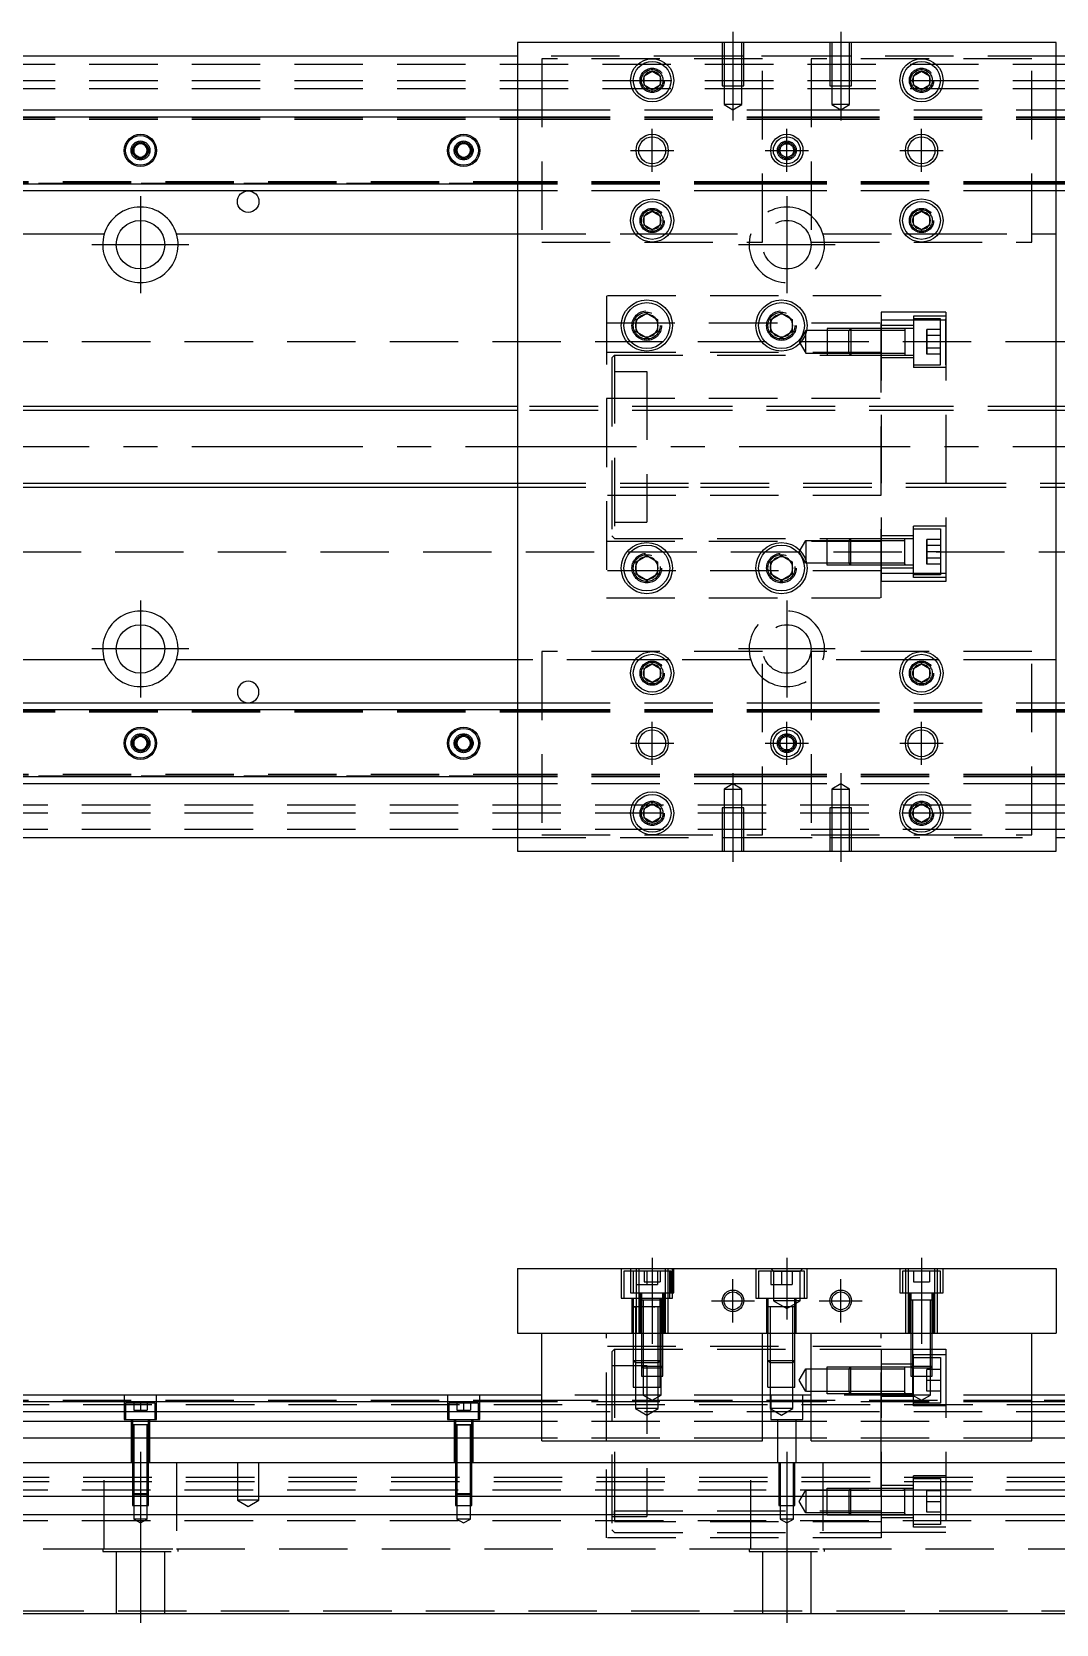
# Model space of a CAD drawing. Extents: x -10 to 845, y -288 to 77.
# Drawn here: x 179.8 to 370, y -218.4 to 77 of the extents above; entities that cross this region are included whole.
import ezdxf

# ---------------------------------------------------------------- set-up
doc = ezdxf.new("R2010")
doc.units = 0
doc.linetypes.add('CENTER', pattern=[50.8, 31.75, -6.35, 6.35, -6.35])
doc.linetypes.add('DASHED', pattern=[19.05, 12.7, -6.35])
doc.layers.get('0').update_dxf_attribs({"linetype": 'CONTINUOUS'})
doc.layers.add('CENTER', color=1, linetype='CENTER')

msp = doc.modelspace()

# ---------------------------------------------------------------- linework, layer by layer
at = {"color": 7, "linetype": 'CONTINUOUS'}
for p, q in [((270, 75), (270, -75)), ((370, 75), (270, 75)), ((370, -75), (370, 75)), ((270, 72.5), (0, 72.5)), ((640, 72.5), (370, 72.5)), ((293.5, 68.866026), (295, 69.73205)), ((293.5, 67.133974), (293.5, 68.866026)), ((295, 69.73205), (296.5, 68.866026)), ((296.5, 68.866026), (296.5, 67.133974)), ((343.5, 68.866026), (345, 69.73205)), ((343.5, 67.133974), (343.5, 68.866026)), ((345, 69.73205), (346.5, 68.866026)), ((346.5, 68.866026), (346.5, 67.133974)), ((295, 66.26795), (293.5, 67.133974)), ((296.5, 67.133974), (295, 66.26795)), ((345, 66.26795), (343.5, 67.133974)), ((346.5, 67.133974), (345, 66.26795)), ((0, 62.5), (270, 62.5)), ((370, 62.5), (640, 62.5)), ((0, 61.247728), (270, 61.247728)), ((370, 61.247728), (640, 61.247728)), ((198.75, 55.721688), (200, 56.443376)), ((200, 56.443376), (201.25, 55.721688)), ((258.75, 55.721688), (260, 56.443376)), ((260, 56.443376), (261.25, 55.721688)), ((198.75, 54.278312), (198.75, 55.721688)), ((200, 53.556624), (198.75, 54.278312)), ((201.25, 54.278312), (200, 53.556624)), ((201.25, 55.721688), (201.25, 54.278312)), ((258.75, 54.278312), (258.75, 55.721688)), ((260, 53.556624), (258.75, 54.278312)), ((261.25, 54.278312), (260, 53.556624)), ((261.25, 55.721688), (261.25, 54.278312)), ((270, 48.752272), (0, 48.752272)), ((270, 47.5), (0, 47.5)), ((640, 48.752272), (370, 48.752272)), ((640, 47.5), (370, 47.5)), ((293.5, 42.866026), (295, 43.73205)), ((293.5, 41.133974), (293.5, 42.866026)), ((295, 43.73205), (296.5, 42.866026)), ((296.5, 42.866026), (296.5, 41.133974)), ((343.5, 42.866026), (345, 43.73205)), ((343.5, 41.133974), (343.5, 42.866026)), ((345, 43.73205), (346.5, 42.866026)), ((346.5, 42.866026), (346.5, 41.133974)), ((86.708204, 39.5), (193.291796, 39.5)), ((206.708204, 39.5), (270, 39.5)), ((295, 40.26795), (293.5, 41.133974)), ((296.5, 41.133974), (295, 40.26795)), ((345, 40.26795), (343.5, 41.133974)), ((346.5, 41.133974), (345, 40.26795)), ((292, 23.6547), (294, 24.809402)), ((292, 21.3453), (292, 23.6547)), ((294, 24.809402), (296, 23.6547)), ((296, 23.6547), (296, 21.3453)), ((317, 23.6547), (319, 24.809402)), ((317, 21.3453), (317, 23.6547)), ((319, 24.809402), (321, 23.6547)), ((321, 23.6547), (321, 21.3453)), ((294, 20.190598), (292, 21.3453)), ((296, 21.3453), (294, 20.190598)), ((319, 20.190598), (317, 21.3453)), ((321, 21.3453), (319, 20.190598)), ((270, 7.5), (40.5, 7.5)), ((590, 7.5), (370, 7.5)), ((40.5, -7.5), (270, -7.5)), ((370, -7.5), (590, -7.5)), ((292, -21.3453), (294, -20.190598)), ((294, -20.190598), (296, -21.3453)), ((317, -21.3453), (319, -20.190598)), ((319, -20.190598), (321, -21.3453)), ((292, -23.6547), (292, -21.3453)), ((296, -21.3453), (296, -23.6547)), ((317, -23.6547), (317, -21.3453)), ((321, -21.3453), (321, -23.6547)), ((294, -24.809402), (292, -23.6547)), ((296, -23.6547), (294, -24.809402)), ((319, -24.809402), (317, -23.6547)), ((321, -23.6547), (319, -24.809402)), ((193.291796, -39.5), (86.708204, -39.5)), ((270, -39.5), (206.708204, -39.5)), ((293.5, -41.133974), (295, -40.26795)), ((293.5, -42.866026), (293.5, -41.133974)), ((295, -40.26795), (296.5, -41.133974)), ((296.5, -41.133974), (296.5, -42.866026)), ((343.5, -41.133974), (345, -40.26795)), ((343.5, -42.866026), (343.5, -41.133974)), ((345, -40.26795), (346.5, -41.133974)), ((346.5, -41.133974), (346.5, -42.866026)), ((295, -43.73205), (293.5, -42.866026)), ((296.5, -42.866026), (295, -43.73205)), ((345, -43.73205), (343.5, -42.866026)), ((346.5, -42.866026), (345, -43.73205)), ((0, -47.5), (270, -47.5)), ((0, -48.752272), (270, -48.752272)), ((370, -47.5), (640, -47.5)), ((370, -48.752272), (640, -48.752272)), ((198.75, -54.278312), (200, -53.556624)), ((198.75, -55.721688), (198.75, -54.278312)), ((200, -56.443376), (198.75, -55.721688)), ((200, -53.556624), (201.25, -54.278312)), ((201.25, -55.721688), (200, -56.443376)), ((201.25, -54.278312), (201.25, -55.721688)), ((258.75, -54.278312), (260, -53.556624)), ((258.75, -55.721688), (258.75, -54.278312)), ((260, -56.443376), (258.75, -55.721688)), ((260, -53.556624), (261.25, -54.278312)), ((261.25, -55.721688), (260, -56.443376)), ((261.25, -54.278312), (261.25, -55.721688)), ((270, -61.247728), (0, -61.247728)), ((640, -61.247728), (370, -61.247728)), ((270, -62.5), (0, -62.5)), ((640, -62.5), (370, -62.5)), ((293.5, -67.133974), (295, -66.26795)), ((293.5, -68.866026), (293.5, -67.133974)), ((295, -66.26795), (296.5, -67.133974)), ((296.5, -67.133974), (296.5, -68.866026)), ((343.5, -67.133974), (345, -66.26795)), ((343.5, -68.866026), (343.5, -67.133974)), ((345, -66.26795), (346.5, -67.133974)), ((346.5, -67.133974), (346.5, -68.866026)), ((295, -69.73205), (293.5, -68.866026)), ((296.5, -68.866026), (295, -69.73205)), ((345, -69.73205), (343.5, -68.866026)), ((346.5, -68.866026), (345, -69.73205)), ((0, -72.5), (270, -72.5)), ((370, -72.5), (640, -72.5)), ((270, -75), (370, -75)), ((270, -152.45), (370, -152.45)), ((270, -152.45), (270, -164.45)), ((370, -152.45), (370, -164.45)), ((270, -164.45), (370, -164.45)), ((274.5, -184.45), (274.5, -164.45)), ((315.5, -184.45), (315.5, -164.45)), ((324.5, -184.45), (324.5, -164.45)), ((365.5, -184.45), (365.5, -164.45)), ((274.5, -175.95), (0, -175.95)), ((274.5, -177.202272), (0, -177.202272)), ((324.5, -175.95), (315.5, -175.95)), ((324.5, -177.202272), (315.5, -177.202272)), ((640, -175.95), (365.5, -175.95)), ((640, -177.202272), (365.5, -177.202272)), ((0, -178.97668), (274.5, -178.97668)), ((315.5, -178.97668), (324.5, -178.97668)), ((365.5, -178.97668), (640, -178.97668)), ((274.5, -180.873076), (0, -180.873076)), ((324.5, -180.873076), (315.5, -180.873076)), ((640, -180.873076), (365.5, -180.873076)), ((274.5, -183.927372), (0, -183.927372)), ((274.5, -184.45), (315.5, -184.45)), ((324.5, -183.927372), (315.5, -183.927372)), ((324.5, -184.45), (365.5, -184.45)), ((640, -183.927372), (365.5, -183.927372)), ((0, -188.45), (640, -188.45)), ((640, -194.75), (0, -194.75)), ((640, -198.15), (0, -198.15)), ((0, -216.45), (640, -216.45))]:
    msp.add_line(p, q, dxfattribs=at)
at = {"color": 3, "linetype": 'DASHED'}
for p, q in [((308.000006, 75), (308.000006, 67)), ((308.35, 75), (308.35, 67)), ((311.65, 67), (311.65, 75)), ((311.999994, 67), (311.999994, 75)), ((328.000006, 75), (328.000006, 67)), ((328.35, 75), (328.35, 67)), ((331.65, 67), (331.65, 75)), ((331.999994, 67), (331.999994, 75)), ((0, 71), (640, 71)), ((308.000006, 72.5), (270, 72.5)), ((315.5, 72), (274.5, 72)), ((274.5, 72), (274.5, 38)), ((311.999994, 72.5), (308.000006, 72.5)), ((328.000006, 72.5), (311.999994, 72.5)), ((315.5, 38), (315.5, 72)), ((324.5, 72), (324.5, 38)), ((365.5, 72), (324.5, 72)), ((331.999994, 72.5), (328.000006, 72.5)), ((370, 72.5), (331.999994, 72.5)), ((365.5, 38), (365.5, 72)), ((0, 68), (640, 68)), ((296.973226, 68.326156), (297, 68)), ((346.973226, 68.326156), (347, 68)), ((0, 66.5), (640, 66.5)), ((308.000006, 67), (311.999994, 67)), ((308.35, 67), (308.35, 63.5)), ((311.65, 63.5), (311.65, 67)), ((328.000006, 67), (331.999994, 67)), ((328.35, 67), (328.35, 63.5)), ((331.65, 63.5), (331.65, 67)), ((270, 62.5), (274.5, 62.5)), ((274.5, 62.5), (315.5, 62.5)), ((311.65, 63.5), (308.35, 63.5)), ((308.35, 63.5), (310, 62.547372)), ((310, 62.547372), (311.65, 63.5)), ((315.5, 62.5), (324.5, 62.5)), ((324.5, 62.5), (365.5, 62.5)), ((331.65, 63.5), (328.35, 63.5)), ((328.35, 63.5), (330, 62.547372)), ((330, 62.547372), (331.65, 63.5)), ((365.5, 62.5), (370, 62.5)), ((0, 61.1147), (270, 61.1147)), ((0, 61.1), (274.5, 61.1)), ((0, 60.8), (274.5, 60.8)), ((270, 61.247728), (274.5, 61.247728)), ((270, 61.1147), (274.5, 61.1147)), ((274.5, 61.247728), (315.5, 61.247728)), ((274.5, 61.1147), (315.5, 61.1147)), ((274.5, 61.1), (315.5, 61.1)), ((274.5, 60.8), (315.5, 60.8)), ((315.5, 61.247728), (324.5, 61.247728)), ((315.5, 61.1147), (324.5, 61.1147)), ((315.5, 61.1), (324.5, 61.1)), ((315.5, 60.8), (324.5, 60.8)), ((324.5, 61.247728), (365.5, 61.247728)), ((324.5, 61.1147), (365.5, 61.1147)), ((324.5, 61.1), (365.5, 61.1)), ((324.5, 60.8), (365.5, 60.8)), ((365.5, 61.247728), (370, 61.247728)), ((365.5, 61.1147), (370, 61.1147)), ((365.5, 61.1), (640, 61.1)), ((365.5, 60.8), (640, 60.8)), ((370, 61.1147), (640, 61.1147)), ((201.477374, 55.25955), (201.5, 55)), ((258.5, 55), (258.52041, 55.24661)), ((274.5, 49.2), (0, 49.2)), ((274.5, 48.9), (0, 48.9)), ((270, 48.8853), (0, 48.8853)), ((274.5, 48.8853), (270, 48.8853)), ((274.5, 48.752272), (270, 48.752272)), ((274.5, 47.5), (270, 47.5)), ((315.5, 49.2), (274.5, 49.2)), ((315.5, 48.9), (274.5, 48.9)), ((315.5, 48.8853), (274.5, 48.8853)), ((315.5, 48.752272), (274.5, 48.752272)), ((315.5, 47.5), (274.5, 47.5)), ((324.5, 49.2), (315.5, 49.2)), ((324.5, 48.9), (315.5, 48.9)), ((324.5, 48.8853), (315.5, 48.8853)), ((324.5, 48.752272), (315.5, 48.752272)), ((324.5, 47.5), (315.5, 47.5)), ((365.5, 49.2), (324.5, 49.2)), ((365.5, 48.9), (324.5, 48.9)), ((365.5, 48.8853), (324.5, 48.8853)), ((365.5, 48.752272), (324.5, 48.752272)), ((365.5, 47.5), (324.5, 47.5)), ((640, 49.2), (365.5, 49.2)), ((640, 48.9), (365.5, 48.9)), ((370, 48.8853), (365.5, 48.8853)), ((370, 48.752272), (365.5, 48.752272)), ((370, 47.5), (365.5, 47.5)), ((640, 48.8853), (370, 48.8853)), ((293, 42), (293.030168, 42.346066)), ((346.973226, 42.326156), (347, 42)), ((270, 39.5), (291.877502, 39.5)), ((291.877502, 39.5), (292.55051, 39.5)), ((292.55051, 39.5), (297.44949, 39.5)), ((297.44949, 39.5), (298.122498, 39.5)), ((298.122498, 39.5), (313.291796, 39.5)), ((326.708204, 39.5), (341.877502, 39.5)), ((341.877502, 39.5), (342.55051, 39.5)), ((342.55051, 39.5), (347.44949, 39.5)), ((347.44949, 39.5), (348.122498, 39.5)), ((348.122498, 39.5), (365.5, 39.5)), ((365.5, 39.5), (370, 39.5)), ((274.5, 38), (315.5, 38)), ((324.5, 38), (365.5, 38)), ((286.5, 28), (286.5, -28)), ((337.5, 28), (286.5, 28)), ((337.5, -28), (337.5, 28)), ((337.5, 25), (337.5, -25)), ((349.5, 25), (337.5, 25)), ((343.5, 24.235572), (343.5, 14.735572)), ((349.5, 24.235572), (343.5, 24.235572)), ((348.5, 23.735571), (343.5, 23.735571)), ((348.5, 15.235572), (348.5, 23.735572)), ((349.5, 25), (349.5, -25)), ((349.5, 15.235571), (349.5, 23.735571)), ((286.5, 23), (337.5, 23)), ((291.5, 22.5), (291.512884, 22.753488)), ((316.5, 22.5), (316.52689, 22.865682)), ((323.500001, 21.585571), (322.287565, 19.485571)), ((329.4, 21.585571), (323.5, 21.585571)), ((323.500001, 17.385571), (323.500001, 21.585571)), ((332.4, 21.985565), (327.5, 21.985565)), ((327.5, 21.971141), (327.5, 16.985576)), ((332, 21.585571), (329.4, 21.585571)), ((331.9, 21.985571), (331.5, 21.585571)), ((331.5, 17.385571), (331.5, 21.585571)), ((331.9, 21.985571), (331.9, 16.985571)), ((341.9, 21.585571), (332, 21.585571)), ((343.5, 21.985565), (332.4, 21.985565)), ((349.5, 23.49468), (337.5, 23.49468)), ((343.5, 22.485571), (337.5, 22.485571)), ((341.9, 21.985571), (341.9, 16.985571)), ((346, 20.640272), (346, 21.794972)), ((346, 21.794972), (346, 20.640272)), ((348.5, 21.794972), (346, 21.794972)), ((640, 19.5), (61.969694, 19.5)), ((322.287565, 19.485571), (323.500001, 17.385571)), ((348.5, 20.640272), (346, 20.640272)), ((346, 18.330872), (346, 20.640272)), ((346, 20.640272), (346, 18.330872)), ((348.5, 18.330872), (346, 18.330872)), ((346, 17.17617), (346, 18.330872)), ((346, 18.330872), (346, 17.17617)), ((337.5, 17.5), (286.5, 17.5)), ((287.5, 16.5), (288, 17)), ((287.5, 16.5), (287.5, -16.5)), ((288, 17), (338, 17)), ((288, 17), (288, -17)), ((323.500001, 17.385571), (329.4, 17.385571)), ((327.5, 16.985575), (332.4, 16.985575)), ((329.4, 17.385571), (332, 17.385571)), ((331.5, 17.385571), (331.9, 16.985571)), ((332, 17.385571), (341.9, 17.385571)), ((332.4, 16.985575), (343.5, 16.985575)), ((343.5, 16.485571), (337.5, 16.485571)), ((343.5, 15.235572), (348.5, 15.235572)), ((348.5, 17.17617), (346, 17.17617)), ((288, 14), (294, 14)), ((294, 14), (294, -14)), ((349.5, 14.735572), (343.5, 14.735572)), ((286.5, 9), (337.5, 9)), ((304, 7.5), (270, 7.5)), ((304, 6.75), (270, 6.75)), ((348, 7.5), (304, 7.5)), ((348, 6.75), (304, 6.75)), ((370, 7.5), (348, 7.5)), ((370, 6.75), (348, 6.75)), ((270, -6.75), (304, -6.75)), ((270, -7.5), (304, -7.5)), ((304, -6.75), (348, -6.75)), ((304, -7.5), (348, -7.5)), ((348, -6.75), (370, -6.75)), ((348, -7.5), (370, -7.5)), ((337.5, -9), (286.5, -9)), ((288, -14), (294, -14)), ((343.5, -24.235572), (343.5, -14.735572)), ((349.5, -14.735572), (343.5, -14.735572)), ((286.5, -17.5), (337.5, -17.5)), ((288, -17), (287.5, -16.5)), ((288, -17), (337.5, -17)), ((322.287565, -19.485571), (323.500001, -17.385571)), ((323.500001, -17.385571), (323.500001, -21.585571)), ((323.500001, -17.385571), (329.4, -17.385571)), ((327.5, -21.985566), (327.5, -16.985575)), ((327.5, -16.985575), (332.4, -16.985575)), ((329.4, -17.385571), (332, -17.385571)), ((331.499979, -17.385571), (331.899979, -16.985571)), ((331.499979, -17.385571), (331.499979, -21.585571)), ((331.899979, -21.985571), (331.899979, -16.985571)), ((332, -17.385571), (341.9, -17.385572)), ((332.4, -16.985575), (343.5, -16.985575)), ((343.5, -16.485572), (337.5, -16.485572)), ((341.9, -21.985571), (341.9, -16.985571)), ((343.5, -15.235571), (348.5, -15.235571)), ((346, -18.330872), (346, -17.17617)), ((346, -17.17617), (346, -18.330872)), ((348.5, -17.17617), (346, -17.17617)), ((348.5, -15.235571), (348.5, -23.735571)), ((61.969694, -19.5), (640, -19.5)), ((323.500001, -21.585571), (322.287565, -19.485571)), ((348.5, -18.330872), (346, -18.330872)), ((346, -20.640272), (346, -18.330872)), ((346, -18.330872), (346, -20.640272)), ((348.5, -19.485571), (346, -19.485571)), ((348.5, -20.640272), (346, -20.640272)), ((346, -21.794972), (346, -20.640272)), ((346, -20.640272), (346, -21.794972)), ((337.5, -23), (286.5, -23)), ((296.483582, -22.213962), (296.5, -22.5)), ((321.483582, -22.213962), (321.5, -22.5)), ((329.4, -21.585571), (323.66115, -21.585571)), ((332.4, -21.985565), (327.5, -21.985565)), ((332, -21.585571), (329.4, -21.585571)), ((331.899979, -21.985571), (331.499979, -21.585571)), ((341.9, -21.585571), (332, -21.585571)), ((343.5, -21.985565), (332.4, -21.985565)), ((343.5, -22.485572), (337.5, -22.485572)), ((349.5, -23.49468), (337.5, -23.49468)), ((341.9, -21.728173), (341.9, -21.985571)), ((348.5, -21.794972), (346, -21.794972)), ((349.5, -25), (337.5, -25)), ((348.5, -23.735571), (343.5, -23.735571)), ((349.5, -24.235572), (343.5, -24.235572)), ((286.5, -28), (337.5, -28)), ((315.5, -38), (274.5, -38)), ((274.5, -38), (274.5, -72)), ((315.5, -72), (315.5, -38)), ((365.5, -38), (324.5, -38)), ((324.5, -38), (324.5, -72)), ((365.5, -72), (365.5, -38)), ((291.877502, -39.5), (270, -39.5)), ((292.55051, -39.5), (291.877502, -39.5)), ((297.44949, -39.5), (292.55051, -39.5)), ((298.122498, -39.5), (297.44949, -39.5)), ((313.291796, -39.5), (298.122498, -39.5)), ((341.877502, -39.5), (326.708204, -39.5)), ((342.55051, -39.5), (341.877502, -39.5)), ((347.44949, -39.5), (342.55051, -39.5)), ((348.122498, -39.5), (347.44949, -39.5)), ((365.5, -39.5), (348.122498, -39.5)), ((370, -39.5), (365.5, -39.5)), ((293, -42), (293.030168, -41.653934)), ((346.973226, -41.673844), (347, -42)), ((0, -48.8853), (270, -48.8853)), ((0, -48.9), (274.5, -48.9)), ((0, -49.2), (274.5, -49.2)), ((270, -47.5), (274.5, -47.5)), ((270, -48.752272), (274.5, -48.752272)), ((270, -48.8853), (274.5, -48.8853)), ((274.5, -47.5), (315.5, -47.5)), ((274.5, -48.752272), (315.5, -48.752272)), ((274.5, -48.8853), (315.5, -48.8853)), ((274.5, -48.9), (315.5, -48.9)), ((274.5, -49.2), (315.5, -49.2)), ((315.5, -47.5), (324.5, -47.5)), ((315.5, -48.752272), (324.5, -48.752272)), ((315.5, -48.8853), (324.5, -48.8853)), ((315.5, -48.9), (324.5, -48.9)), ((315.5, -49.2), (324.5, -49.2)), ((324.5, -47.5), (365.5, -47.5)), ((324.5, -48.752272), (365.5, -48.752272)), ((324.5, -48.8853), (365.5, -48.8853)), ((324.5, -48.9), (365.5, -48.9)), ((324.5, -49.2), (365.5, -49.2)), ((365.5, -47.5), (370, -47.5)), ((365.5, -48.752272), (370, -48.752272)), ((365.5, -48.8853), (370, -48.8853)), ((365.5, -48.9), (640, -48.9)), ((365.5, -49.2), (640, -49.2)), ((370, -48.8853), (640, -48.8853)), ((198.5, -55), (198.52041, -54.75339)), ((258.5, -55), (258.52041, -54.75339)), ((274.5, -60.8), (0, -60.8)), ((274.5, -61.1), (0, -61.1)), ((270, -61.1147), (0, -61.1147)), ((274.5, -61.1147), (270, -61.1147)), ((274.5, -61.247728), (270, -61.247728)), ((315.5, -60.8), (274.5, -60.8)), ((315.5, -61.1), (274.5, -61.1)), ((315.5, -61.1147), (274.5, -61.1147)), ((315.5, -61.247728), (274.5, -61.247728)), ((324.5, -60.8), (315.5, -60.8)), ((324.5, -61.1), (315.5, -61.1)), ((324.5, -61.1147), (315.5, -61.1147)), ((324.5, -61.247728), (315.5, -61.247728)), ((365.5, -60.8), (324.5, -60.8)), ((365.5, -61.1), (324.5, -61.1)), ((365.5, -61.1147), (324.5, -61.1147)), ((365.5, -61.247728), (324.5, -61.247728)), ((640, -60.8), (365.5, -60.8)), ((640, -61.1), (365.5, -61.1)), ((370, -61.1147), (365.5, -61.1147)), ((370, -61.247728), (365.5, -61.247728)), ((640, -61.1147), (370, -61.1147)), ((274.5, -62.5), (270, -62.5)), ((315.5, -62.5), (274.5, -62.5)), ((310, -62.547372), (308.35, -63.5)), ((308.35, -63.5), (310, -63.5)), ((308.35, -63.5), (308.35, -67)), ((311.65, -63.5), (310, -62.547372)), ((310, -63.5), (311.65, -63.5)), ((311.65, -67), (311.65, -63.5)), ((324.5, -62.5), (315.5, -62.5)), ((365.5, -62.5), (324.5, -62.5)), ((330, -62.547372), (328.35, -63.5)), ((328.35, -63.5), (330, -63.5)), ((328.35, -63.5), (328.35, -67)), ((331.65, -63.5), (330, -62.547372)), ((330, -63.5), (331.65, -63.5)), ((331.65, -67), (331.65, -63.5)), ((370, -62.5), (365.5, -62.5)), ((640, -66.5), (0, -66.5)), ((296.973226, -67.673844), (297, -68)), ((311.999994, -67), (308.000006, -67)), ((308.000006, -67), (308.000006, -75)), ((308.35, -67), (308.35, -75)), ((311.65, -75), (311.65, -67)), ((311.999994, -75), (311.999994, -67)), ((331.999994, -67), (328.000006, -67)), ((328.000006, -67), (328.000006, -75)), ((328.35, -67), (328.35, -75)), ((331.65, -75), (331.65, -67)), ((331.999994, -75), (331.999994, -67)), ((346.973226, -67.673844), (347, -68)), ((640, -68), (0, -68)), ((640, -71), (0, -71)), ((270, -72.5), (308.000006, -72.5)), ((274.5, -72), (315.5, -72)), ((308.000006, -72.5), (311.999994, -72.5)), ((311.999994, -72.5), (328.000006, -72.5)), ((324.5, -72), (365.5, -72)), ((328.000006, -72.5), (331.999994, -72.5)), ((331.999994, -72.5), (370, -72.5)), ((289.25, -152.45), (289.25, -157.95)), ((292.5, -152.95), (289.75, -152.95)), ((289.75, -152.95), (289.75, -157.95)), ((291, -152.45), (291, -156.95)), ((298.5, -152.95), (291.5, -152.95)), ((291.5, -152.95), (291.5, -156.95)), ((292.000006, -152.45), (292.000006, -152.95)), ((292.000006, -152.95), (292.000006, -156.95)), ((292.5, -152.45), (292.5, -164.45)), ((293.5, -152.95), (293.5, -154.95)), ((294, -152.95), (294, -155.45)), ((296, -152.95), (296, -155.45)), ((296.5, -152.95), (296.5, -154.95)), ((297.5, -164.45), (297.5, -152.45)), ((297.999994, -152.95), (297.999994, -152.45)), ((297.999994, -156.95), (297.999994, -152.95)), ((298.25, -157.95), (298.25, -152.95)), ((298.5, -156.95), (298.5, -152.95)), ((298.75, -157.95), (298.75, -152.45)), ((299, -156.95), (299, -152.45)), ((314.25, -152.45), (314.25, -157.95)), ((323.25, -152.95), (314.75, -152.95)), ((314.75, -152.95), (314.75, -157.95)), ((317.5, -152.95), (317, -152.45)), ((317, -152.95), (317, -155.45)), ((317.5, -152.95), (317.5, -158.45)), ((317.5, -152.95), (322.5, -152.95)), ((319, -152.95), (319, -155.45)), ((320, -152.95), (320, -155.45)), ((321, -152.95), (321, -155.45)), ((322.5, -152.95), (323, -152.45)), ((322.5, -158.45), (322.5, -152.95)), ((323.25, -157.95), (323.25, -152.95)), ((323.75, -157.95), (323.75, -152.45)), ((341, -152.45), (341, -156.95)), ((348.5, -152.95), (341.5, -152.95)), ((341.5, -152.95), (341.5, -156.95)), ((342.000006, -152.45), (342.000006, -152.95)), ((342.000006, -152.95), (342.000006, -156.95)), ((342.5, -152.45), (342.5, -164.45)), ((343.5, -152.95), (343.5, -154.95)), ((345, -152.95), (345, -154.95)), ((346.5, -152.95), (346.5, -154.95)), ((347.5, -164.45), (347.5, -152.45)), ((347.999994, -152.95), (347.999994, -152.45)), ((347.999994, -156.95), (347.999994, -152.95)), ((348.5, -156.95), (348.5, -152.95)), ((349, -156.95), (349, -152.45)), ((292, -155.45), (294, -155.45)), ((293.5, -154.95), (295, -154.95)), ((294, -155.45), (296, -155.45)), ((295, -154.95), (296.5, -154.95)), ((317, -155.45), (319, -155.45)), ((319, -155.45), (321, -155.45)), ((343.5, -154.95), (345, -154.95)), ((345, -154.95), (346.5, -154.95)), ((289.25, -157.95), (298.75, -157.95)), ((291, -156.95), (299, -156.95)), ((291.25, -157.95), (291.25, -164.45)), ((291.5, -157.95), (291.5, -159.55)), ((292.000006, -156.95), (292.000006, -164.45)), ((292.75, -156.95), (292.75, -164.45)), ((297.000006, -158.35), (292.999994, -158.35)), ((293, -156.95), (293, -158.35)), ((293, -158.345), (293, -158.35)), ((293.216708, -158.35), (293, -158.35)), ((293, -158.35), (293, -158.355)), ((293, -158.35), (293, -164.45)), ((296.783332, -158.35), (293.216708, -158.35)), ((293.35, -158.35), (293.35, -164.45)), ((296.5, -158.35), (296.5, -157.95)), ((296.5, -159.55), (296.5, -158.35)), ((296.65, -164.45), (296.65, -158.35)), ((296.75, -164.45), (296.75, -157.95)), ((297, -158.35), (296.783332, -158.35)), ((297, -158.35), (297, -156.95)), ((297, -158.35), (297, -158.345)), ((297, -158.355), (297, -158.35)), ((297, -164.45), (297, -158.35)), ((297.25, -164.45), (297.25, -156.95)), ((297.999994, -164.45), (297.999994, -156.95)), ((314.25, -157.95), (323.75, -157.95)), ((316.25, -157.95), (316.25, -164.45)), ((316.5, -157.95), (316.5, -159.55)), ((322.5, -158.45), (317.5, -158.45)), ((317.5, -158.45), (320, -159.893376)), ((320, -159.893376), (322.5, -158.45)), ((321.5, -159.55), (321.5, -157.95)), ((321.75, -164.45), (321.75, -157.95)), ((341, -156.95), (349, -156.95)), ((342.000006, -156.95), (342.000006, -164.45)), ((342.75, -156.95), (342.75, -164.45)), ((347.000006, -158.35), (342.999994, -158.35)), ((347.000006, -158.35), (342.999994, -158.35)), ((347.000006, -158.35), (342.999994, -158.35)), ((343, -156.95), (343, -158.35)), ((343, -158.345), (343, -158.35)), ((343.216708, -158.35), (343, -158.35)), ((343, -158.35), (343, -158.355)), ((343, -158.35), (343, -164.45)), ((346.783332, -158.35), (343.216708, -158.35)), ((343.35, -158.35), (343.35, -164.45)), ((346.65, -164.45), (346.65, -158.35)), ((347, -158.35), (346.783332, -158.35)), ((347, -158.35), (347, -156.95)), ((347, -158.35), (347, -158.345)), ((347, -158.355), (347, -158.35)), ((347, -164.45), (347, -158.35)), ((347.25, -164.45), (347.25, -156.95)), ((347.999994, -164.45), (347.999994, -156.95)), ((296.500006, -159.55), (291.499994, -159.55)), ((296.500006, -159.55), (291.499994, -159.55)), ((293.000006, -159.55), (291.499994, -159.55)), ((291.5, -159.545), (291.5, -159.55)), ((291.5, -159.55), (291.757448, -159.55)), ((291.757468, -159.55), (291.5, -159.55)), ((291.5, -159.55), (291.5, -159.555)), ((291.5, -159.55), (291.5, -164.45)), ((292.999766, -159.55), (291.757468, -159.55)), ((291.9, -159.55), (291.9, -164.45)), ((293, -159.55), (291.999766, -159.55)), ((293, -159.55), (292.000006, -159.55)), ((293.35, -159.55), (293, -159.55)), ((293.350064, -159.55), (293, -159.55)), ((295.500006, -159.55), (293.35, -159.55)), ((295.242552, -159.55), (293.350064, -159.55)), ((295.5, -159.55), (295.242552, -159.55)), ((295.242602, -159.55), (295.5, -159.55)), ((295.5, -159.55), (295.5, -159.545)), ((295.5, -159.555), (295.5, -159.55)), ((296.1, -164.45), (296.1, -159.55)), ((296.5, -164.45), (296.5, -159.55)), ((321.500006, -159.55), (316.499994, -159.55)), ((321.500006, -159.55), (316.499994, -159.55)), ((316.5, -159.55), (316.5, -164.45)), ((321.242552, -159.55), (316.757468, -159.55)), ((316.9, -159.55), (316.9, -164.45)), ((320.5, -159.55), (320.242552, -159.55)), ((320.242602, -159.55), (320.5, -159.55)), ((321.1, -164.45), (321.1, -159.55)), ((321.5, -164.45), (321.5, -159.55)), ((286.5, -184.45), (286.5, -164.45)), ((291.5, -164.45), (291.5, -169.55)), ((291.500006, -164.45), (291.500006, -169.550006)), ((291.9, -164.45), (291.9, -169.95)), ((293, -164.45), (293, -170.6)), ((293.000006, -164.45), (293.000002, -170.6)), ((293.35, -164.45), (293.35, -170.95)), ((296.1, -169.95), (296.1, -164.45)), ((296.499994, -169.550006), (296.499994, -164.45)), ((296.5, -169.55), (296.5, -164.45)), ((296.65, -170.95), (296.65, -164.45)), ((296.999998, -170.6), (296.999994, -164.45)), ((297, -170.6), (297, -164.45)), ((316.500012, -169.55), (316.500012, -164.45)), ((316.9, -164.45), (316.9, -169.95)), ((321.1, -169.95), (321.1, -164.45)), ((321.499994, -169.550006), (321.499994, -164.45)), ((321.5, -169.55), (321.5, -164.45)), ((337.5, -184.45), (337.5, -164.45)), ((343, -164.45), (343, -170.6)), ((343.000006, -164.45), (343.000006, -170.600006)), ((343.35, -164.45), (343.35, -170.95)), ((346.65, -170.95), (346.65, -164.45)), ((346.999994, -170.600006), (346.999994, -164.45)), ((347, -170.6), (347, -164.45)), ((337.5, -166.95), (286.5, -166.95)), ((287.5, -167.95), (288, -167.45)), ((287.5, -167.95), (287.5, -200.95)), ((288, -167.45), (337.5, -167.45)), ((288, -167.45), (288, -201.45)), ((337.5, -167.45), (337.5, -201.45)), ((337.5, -167.45), (349.5, -167.45)), ((349.5, -167.45), (349.5, -201.45)), ((287.5, -170.45), (294, -170.45)), ((291.5, -169.55), (296.499994, -169.55)), ((291.5, -169.55), (291.9, -169.95)), ((291.500006, -169.550006), (291.500006, -174.45)), ((296.1, -169.95), (291.9, -169.95)), ((291.9, -169.95), (291.9, -174.45)), ((293, -169.55), (293.35, -169.55)), ((293.35, -169.95), (293, -169.95)), ((293, -170.6), (297, -170.6)), ((293, -170.6), (293.35, -170.95)), ((293.000002, -170.6), (293.000006, -172.45)), ((296.65, -170.95), (293.35, -170.95)), ((293.35, -170.95), (293.35, -172.45)), ((294, -170.45), (294, -198.45)), ((296.1, -169.95), (296.5, -169.55)), ((296.1, -174.45), (296.1, -169.95)), ((296.499994, -170.95), (296.499994, -169.550006)), ((296.499994, -172.45), (296.499994, -170.95)), ((296.65, -170.95), (297, -170.6)), ((296.65, -172.45), (296.65, -170.95)), ((296.999994, -172.45), (296.999998, -170.6)), ((316.5, -169.55), (321.5, -169.55)), ((316.5, -169.55), (316.9, -169.95)), ((316.500006, -174.45), (316.500006, -169.550006)), ((321.1, -169.95), (316.9, -169.95)), ((316.9, -169.95), (316.9, -174.45)), ((321.1, -169.95), (321.5, -169.55)), ((321.1, -174.45), (321.1, -169.95)), ((321.499994, -174.45), (321.499994, -169.550006)), ((322.287565, -173.2), (323.500001, -171.1)), ((323.500001, -171.1), (323.500001, -175.3)), ((323.500001, -171.1), (329.4, -171.1)), ((327.5, -175.699995), (327.5, -170.700004)), ((327.5, -170.700004), (332.4, -170.700004)), ((329.4, -171.1), (332, -171.1)), ((331.499979, -171.1), (331.899979, -170.7)), ((331.499979, -171.1), (331.499979, -175.3)), ((331.899979, -175.7), (331.899979, -170.7)), ((332, -171.1), (341.9, -171.100001)), ((332.4, -170.700004), (343.5, -170.700004)), ((343.5, -170.200001), (337.5, -170.200001)), ((341.9, -175.7), (341.9, -170.7)), ((343, -170.6), (347, -170.6)), ((343, -170.6), (343.35, -170.95)), ((343.000006, -170.600006), (343.000006, -172.45)), ((346.65, -170.95), (343.35, -170.95)), ((343.35, -170.95), (343.35, -172.45)), ((343.5, -177.950001), (343.5, -168.450001)), ((349.5, -168.450001), (343.5, -168.450001)), ((343.5, -168.95), (348.5, -168.95)), ((346, -175.2), (346, -171.2)), ((348.5, -171.2), (346, -171.2)), ((346.65, -170.95), (347, -170.6)), ((346.65, -172.45), (346.65, -170.95)), ((346.999994, -172.45), (346.999994, -170.600006)), ((348.5, -168.95), (348.5, -177.45)), ((293.000006, -172.45), (296.999994, -172.45)), ((293.35, -172.45), (293.35, -175.95)), ((296.499994, -174.45), (296.499994, -172.45)), ((296.65, -175.95), (296.65, -172.45)), ((323.500001, -175.3), (322.287565, -173.2)), ((343.000006, -172.45), (346.999994, -172.45)), ((343.35, -172.45), (343.35, -175.95)), ((346, -173.2), (348.5, -173.2)), ((346.65, -175.95), (346.65, -172.45)), ((274.5, -176.95), (40.5, -176.95)), ((197, -175.95), (197, -180.45)), ((203, -180.45), (203, -175.95)), ((257, -175.95), (257, -180.45)), ((263, -180.45), (263, -175.95)), ((293.35, -175.95), (274.5, -175.95)), ((304, -176.95), (274.5, -176.95)), ((315.5, -177.202272), (274.5, -177.202272)), ((291.500006, -174.45), (296.499994, -174.45)), ((291.9, -174.45), (291.9, -178.45)), ((296.65, -175.95), (293.35, -175.95)), ((293.35, -175.95), (295, -176.902628)), ((295, -176.902628), (296.65, -175.95)), ((296.1, -178.45), (296.1, -174.45)), ((315.5, -175.95), (296.65, -175.95)), ((348, -176.95), (304, -176.95)), ((316.500006, -174.45), (321.499994, -174.45)), ((316.9, -174.45), (316.9, -178.45)), ((317, -175.95), (317, -180.45)), ((321.1, -178.45), (321.1, -174.45)), ((323, -180.45), (323, -175.95)), ((329.4, -175.3), (323.66115, -175.3)), ((343.35, -175.95), (324.5, -175.95)), ((365.5, -177.202272), (324.5, -177.202272)), ((332.4, -175.699994), (327.5, -175.699994)), ((332, -175.3), (329.4, -175.3)), ((331.899979, -175.7), (331.499979, -175.3)), ((341.9, -175.3), (332, -175.3)), ((343.5, -175.699994), (332.4, -175.699994)), ((343.5, -176.200001), (337.5, -176.200001)), ((341.9, -175.442602), (341.9, -175.7)), ((346.65, -175.95), (343.35, -175.95)), ((343.35, -175.95), (345, -176.902628)), ((345, -176.902628), (346.65, -175.95)), ((348.5, -175.2), (346, -175.2)), ((365.5, -175.95), (346.65, -175.95)), ((365.5, -176.95), (348, -176.95)), ((590, -176.95), (365.5, -176.95)), ((37, -177.7), (590, -177.7)), ((202.75, -177.45), (197.25, -177.45)), ((197.25, -177.45), (197.25, -180.45)), ((198.75, -177.45), (198.75, -178.75)), ((198.75, -178.75), (200, -178.75)), ((200, -177.45), (200, -178.75)), ((200, -178.75), (201.25, -178.75)), ((201.25, -177.45), (201.25, -178.75)), ((202.75, -180.45), (202.75, -177.45)), ((262.75, -177.45), (257.25, -177.45)), ((257.25, -177.45), (257.25, -180.45)), ((258.75, -177.45), (258.75, -178.75)), ((258.75, -178.75), (260, -178.75)), ((260, -177.45), (260, -178.75)), ((260, -178.75), (261.25, -178.75)), ((261.25, -177.45), (261.25, -178.75)), ((262.75, -180.45), (262.75, -177.45)), ((274.5, -178.97668), (315.5, -178.97668)), ((296.1, -178.45), (291.9, -178.45)), ((291.9, -178.45), (294, -179.662436)), ((294, -179.662436), (296.1, -178.45)), ((321.1, -178.45), (316.9, -178.45)), ((316.9, -178.45), (319, -179.662436)), ((319, -179.662436), (321.1, -178.45)), ((324.5, -178.97668), (365.5, -178.97668)), ((348.5, -177.45), (343.5, -177.45)), ((349.5, -177.950001), (343.5, -177.950001)), ((197, -180.45), (203, -180.45)), ((198.25, -180.45), (198.25, -188.45)), ((199.998804, -181.45), (198.499994, -181.45)), ((201.500006, -181.45), (198.499994, -181.45)), ((198.5, -180.45), (198.5, -181.45)), ((198.5, -181.445), (198.5, -181.45)), ((198.624678, -181.45), (198.5, -181.45)), ((198.5, -181.45), (198.5, -181.455)), ((198.5, -181.45), (198.5, -188.45)), ((199.998804, -181.45), (198.624678, -181.45)), ((198.75, -181.45), (198.75, -188.45)), ((201.500006, -181.45), (199.998804, -181.45)), ((201.37533, -181.45), (199.998804, -181.45)), ((201.25, -188.45), (201.25, -181.45)), ((201.5, -181.45), (201.37533, -181.45)), ((201.5, -181.45), (201.5, -180.45)), ((201.5, -181.45), (201.5, -181.445)), ((201.5, -181.455), (201.5, -181.45)), ((201.5, -188.45), (201.5, -181.45)), ((201.75, -188.45), (201.75, -180.45)), ((257, -180.45), (263, -180.45)), ((258.25, -180.45), (258.25, -188.45)), ((261.500006, -181.45), (258.499994, -181.45)), ((259.998804, -181.45), (258.499994, -181.45)), ((261.500006, -181.45), (258.499994, -181.45)), ((258.5, -180.45), (258.5, -181.45)), ((258.5, -181.445), (258.5, -181.45)), ((258.5, -181.45), (258.62467, -181.45)), ((258.624678, -181.45), (258.5, -181.45)), ((258.5, -181.45), (258.5, -188.45)), ((258.5, -181.45), (258.5, -181.455)), ((258.62467, -181.45), (261.375392, -181.45)), ((259.998804, -181.45), (258.624678, -181.45)), ((258.75, -181.45), (258.75, -188.45)), ((261.500006, -181.45), (259.998804, -181.45)), ((261.37533, -181.45), (259.998804, -181.45)), ((261.25, -188.45), (261.25, -181.45)), ((261.5, -181.45), (261.37533, -181.45)), ((261.375392, -181.45), (261.5, -181.45)), ((261.5, -181.45), (261.5, -180.45)), ((261.5, -181.45), (261.5, -181.445)), ((261.5, -188.45), (261.5, -181.45)), ((261.5, -181.455), (261.5, -181.45)), ((261.75, -188.45), (261.75, -180.45)), ((315.5, -180.873076), (274.5, -180.873076)), ((317, -180.45), (323, -180.45)), ((318.25, -180.45), (318.25, -188.45)), ((321.75, -188.45), (321.75, -180.45)), ((365.5, -180.873076), (324.5, -180.873076)), ((315.5, -183.927372), (274.5, -183.927372)), ((286.5, -202.45), (286.5, -184.45)), ((365.5, -183.927372), (324.5, -183.927372)), ((337.5, -188.45), (337.5, -184.45)), ((193.291796, -204.45), (193.291796, -188.45)), ((198.5, -188.45), (198.5, -194.2)), ((198.500006, -188.45), (198.500002, -194.2)), ((198.75, -188.45), (198.75, -194.45)), ((201.25, -194.45), (201.25, -188.45)), ((201.499998, -194.2), (201.499994, -188.45)), ((201.5, -194.2), (201.5, -188.45)), ((206.708204, -188.45), (206.708204, -204.45)), ((218, -188.45), (218, -195.45)), ((222, -195.45), (222, -188.45)), ((258.5, -188.45), (258.5, -194.2)), ((258.500006, -188.45), (258.500002, -194.2)), ((258.75, -188.45), (258.75, -194.45)), ((261.25, -194.45), (261.25, -188.45)), ((261.499998, -194.2), (261.499994, -188.45)), ((261.5, -194.2), (261.5, -188.45)), ((313.291796, -204.45), (313.291796, -188.45)), ((318.500006, -188.45), (318.500006, -194.75)), ((318.75, -188.45), (318.75, -196.45)), ((321.25, -196.45), (321.25, -188.45)), ((321.499994, -194.75), (321.499994, -188.45)), ((326.708204, -188.45), (326.708204, -204.45)), ((337.5, -194.75), (337.5, -188.45)), ((37, -191.2), (590, -191.2)), ((37, -191.95), (590, -191.95)), ((343.5, -200.450001), (343.5, -190.950001)), ((349.5, -190.950001), (343.5, -190.950001)), ((343.5, -191.45), (348.5, -191.45)), ((348.5, -191.45), (348.5, -199.95)), ((640, -193.6), (0, -193.6)), ((198.5, -194.2), (201.5, -194.2)), ((198.5, -194.2), (198.75, -194.45)), ((198.500002, -194.2), (198.500006, -194.75)), ((198.500006, -194.75), (198.500006, -196.45)), ((201.25, -194.45), (198.75, -194.45)), ((198.75, -194.45), (198.75, -196.45)), ((201.25, -194.45), (201.5, -194.2)), ((201.25, -196.45), (201.25, -194.45)), ((201.499994, -194.75), (201.499998, -194.2)), ((201.499994, -196.45), (201.499994, -194.75)), ((258.5, -194.2), (261.5, -194.2)), ((258.5, -194.2), (258.75, -194.45)), ((258.500002, -194.2), (258.500006, -194.75)), ((258.500006, -194.75), (258.500006, -196.45)), ((261.25, -194.45), (258.75, -194.45)), ((258.75, -194.45), (258.75, -196.45)), ((261.25, -194.45), (261.5, -194.2)), ((261.25, -196.45), (261.25, -194.45)), ((261.499994, -194.75), (261.499998, -194.2)), ((261.499994, -196.45), (261.499994, -194.75)), ((318.500006, -194.75), (318.500006, -196.45)), ((321.499994, -196.45), (321.499994, -194.75)), ((322.287565, -195.7), (323.500001, -193.6)), ((323.500001, -193.6), (323.500001, -197.8)), ((323.500001, -193.6), (329.4, -193.6)), ((327.5, -198.199995), (327.5, -193.200004)), ((327.5, -193.200004), (332.4, -193.200004)), ((329.4, -193.6), (332, -193.6)), ((331.499979, -193.6), (331.899979, -193.2)), ((331.499979, -193.6), (331.499979, -197.8)), ((331.899979, -198.2), (331.899979, -193.2)), ((332, -193.6), (341.9, -193.600001)), ((332.4, -193.200004), (343.5, -193.200004)), ((343.5, -192.700001), (337.5, -192.700001)), ((341.9, -198.2), (341.9, -193.2)), ((346, -197.7), (346, -193.7)), ((348.5, -193.7), (346, -193.7)), ((348.500006, -194.75), (348.500006, -196.45)), ((198.500006, -196.45), (201.499994, -196.45)), ((198.75, -196.45), (198.75, -198.95)), ((201.25, -198.95), (201.25, -196.45)), ((222, -195.45), (218, -195.45)), ((218, -195.45), (220, -196.6047)), ((220, -196.6047), (222, -195.45)), ((258.500006, -196.45), (261.499994, -196.45)), ((258.75, -196.45), (258.75, -198.95)), ((261.25, -198.95), (261.25, -196.45)), ((288, -197.45), (337.5, -197.45)), ((288, -198.15), (288, -197.45)), ((318.500006, -196.45), (321.499994, -196.45)), ((318.75, -196.45), (318.75, -198.95)), ((321.25, -198.95), (321.25, -196.45)), ((323.500001, -197.8), (322.287565, -195.7)), ((329.4, -197.8), (323.500001, -197.8)), ((332, -197.8), (329.4, -197.8)), ((331.899979, -198.2), (331.499979, -197.8)), ((341.9, -197.8), (332, -197.8)), ((341.9, -197.942602), (341.9, -198.2)), ((346, -195.7), (348.5, -195.7)), ((348.5, -197.7), (346, -197.7)), ((640, -199.3), (0, -199.3)), ((201.25, -198.95), (198.75, -198.95)), ((198.75, -198.95), (200, -199.671688)), ((200, -199.671688), (201.25, -198.95)), ((261.25, -198.95), (258.75, -198.95)), ((258.75, -198.95), (260, -199.671688)), ((260, -199.671688), (261.25, -198.95)), ((287.5, -198.45), (294, -198.45)), ((337.5, -199.458332), (288, -199.458332)), ((321.25, -198.95), (318.75, -198.95)), ((318.75, -198.95), (320, -199.671688)), ((320, -199.671688), (321.25, -198.95)), ((332.4, -198.199994), (327.5, -198.199994)), ((343.5, -198.199994), (332.4, -198.199994)), ((337.5, -198.15), (337.5, -202.45)), ((343.5, -198.700001), (337.5, -198.700001)), ((348.5, -199.95), (343.5, -199.95)), ((349.5, -200.450001), (343.5, -200.450001)), ((337.5, -202.45), (286.5, -202.45)), ((288, -201.45), (287.5, -200.95)), ((288, -201.45), (337.5, -201.45)), ((349.5, -201.45), (337.5, -201.45)), ((86.708204, -204.45), (193.291796, -204.45)), ((193, -204.45), (193, -204.95)), ((193, -204.95), (207, -204.95)), ((193.291796, -204.45), (206.708204, -204.45)), ((195.5, -204.95), (195.5, -216.45)), ((204.5, -216.45), (204.5, -204.95)), ((206.708204, -204.45), (313.291796, -204.45)), ((207, -204.95), (207, -204.45)), ((313, -204.45), (313, -204.95)), ((313, -204.95), (327, -204.95)), ((313.291796, -204.45), (326.708204, -204.45)), ((315.5, -204.95), (315.5, -216.45)), ((324.5, -216.45), (324.5, -204.95)), ((326.708204, -204.45), (386.708204, -204.45)), ((327, -204.95), (327, -204.45)), ((62.499994, -215.95), (640, -215.95))]:
    msp.add_line(p, q, dxfattribs=at)
at = {"color": 3, "linetype": 'CONTINUOUS'}
for p, q in [((270, 6.75), (40.5, 6.75)), ((590, 6.75), (370, 6.75)), ((40.5, -6.75), (270, -6.75)), ((370, -6.75), (590, -6.75))]:
    msp.add_line(p, q, dxfattribs=at)
at = {"color": 7, "linetype": 'CONTINUOUS'}
for centre, radius in [((295, 68), 4), ((295, 68), 3.5), ((345, 68), 4), ((345, 68), 3.5), ((200, 55), 3), ((200, 55), 2.75), ((260, 55), 3), ((260, 55), 2.75), ((295, 55), 2.5), ((320, 55), 3), ((320, 55), 2.5), ((345, 55), 2.5), ((220, 45.5), 2), ((295, 42), 4), ((295, 42), 3.5), ((345, 42), 4), ((345, 42), 3.5), ((200, 37.5), 4.5), ((294, 22.5), 4.75), ((294, 22.5), 4.25), ((319, 22.5), 4.75), ((319, 22.5), 4.25), ((294, -22.5), 4.75), ((294, -22.5), 4.25), ((319, -22.5), 4.75), ((319, -22.5), 4.25), ((200, -37.5), 4.5), ((295, -42), 4), ((345, -42), 4), ((295, -42), 3.5), ((345, -42), 3.5), ((200, -55), 3), ((200, -55), 2.75), ((260, -55), 3), ((260, -55), 2.75), ((295, -55), 2.5), ((320, -55), 3), ((320, -55), 2.5), ((345, -55), 2.5), ((295, -68), 4), ((295, -68), 3.5), ((345, -68), 4), ((345, -68), 3.5), ((310, -158.45), 1.65), ((330, -158.45), 1.65)]:
    msp.add_circle(centre, radius, dxfattribs=at)
at = {"color": 3, "linetype": 'DASHED'}
for centre, radius in [((295, 68), 2.25), ((295, 68), 2), ((345, 68), 2.25), ((345, 68), 2), ((200, 55), 1.75), ((200, 55), 1.5), ((260, 55), 1.75), ((260, 55), 1.5), ((320, 55), 1.75), ((320, 55), 1.5), ((320, 55), 1.25), ((295, 42), 2.25), ((295, 42), 2), ((320, 37.5), 4.5), ((345, 42), 2.25), ((345, 42), 2), ((294, 22.5), 2.75), ((294, 22.5), 2.5), ((319, 22.5), 2.75), ((319, 22.5), 2.5), ((294, -22.5), 2.75), ((294, -22.5), 2.5), ((319, -22.5), 2.75), ((319, -22.5), 2.5), ((320, -37.5), 4.5), ((295, -42), 2.25), ((295, -42), 2), ((345, -42), 2.25), ((345, -42), 2), ((200, -55), 1.75), ((200, -55), 1.5), ((260, -55), 1.75), ((260, -55), 1.5), ((320, -55), 1.75), ((320, -55), 1.5), ((320, -55), 1.25), ((295, -68), 2.25), ((295, -68), 2), ((345, -68), 2.25), ((345, -68), 2)]:
    msp.add_circle(centre, radius, dxfattribs=at)
at = {"color": 3, "linetype": 'CONTINUOUS'}
for centre, radius in [((295, 55), 3), ((345, 55), 3), ((295, -55), 3), ((345, -55), 3), ((310, -158.45), 2), ((330, -158.45), 2)]:
    msp.add_circle(centre, radius, dxfattribs=at)
at = {"color": 7, "linetype": 'CONTINUOUS'}
for centre, radius, start, end in [((295, 68), 1.65, 155.380023, 180), ((295, 68), 1.65, 180, 204.619977), ((295, 68), 1.65, 144.619977, 155.380023), ((295, 68), 1.65, 95.380023, 144.619977), ((295, 68), 1.65, 84.619977, 95.380023), ((295, 68), 1.65, 35.380023, 84.619977), ((295, 68), 1.65, 24.619977, 35.380023), ((295, 68), 1.65, 335.380023, 24.619977), ((345, 68), 1.65, 155.380023, 180), ((345, 68), 1.65, 180, 204.619977), ((345, 68), 1.65, 144.619977, 155.380023), ((345, 68), 1.65, 95.380023, 144.619977), ((345, 68), 1.65, 84.619977, 95.380023), ((345, 68), 1.65, 35.380023, 84.619977), ((345, 68), 1.65, 24.619977, 35.380023), ((345, 68), 1.65, 335.380023, 24.619977), ((295, 68), 1.65, 204.619977, 215.380023), ((295, 68), 1.65, 215.380023, 264.619977), ((295, 68), 1.65, 264.619977, 275.380023), ((295, 68), 1.65, 275.380023, 324.619977), ((295, 68), 1.65, 324.619977, 335.380023), ((345, 68), 1.65, 204.619977, 215.380023), ((345, 68), 1.65, 215.380023, 264.619977), ((345, 68), 1.65, 264.619977, 275.380023), ((345, 68), 1.65, 275.380023, 324.619977), ((345, 68), 1.65, 324.619977, 335.380023), ((200, 55), 1.25, 60, 120), ((260, 55), 1.25, 60, 120), ((200, 55), 1.25, 120, 180), ((200, 55), 1.25, 180, 240), ((200, 55), 1.25, 240, 300), ((200, 55), 1.25, 0, 60), ((200, 55), 1.25, 300, 0), ((260, 55), 1.25, 120, 180), ((260, 55), 1.25, 180, 240), ((260, 55), 1.25, 240, 300), ((260, 55), 1.25, 0, 60), ((260, 55), 1.25, 300, 0), ((200, 37.5), 7, 16.60155, 163.39845), ((295, 42), 1.65, 155.380023, 180), ((295, 42), 1.65, 180, 204.619977), ((295, 42), 1.65, 144.619977, 155.380023), ((295, 42), 1.65, 95.380023, 144.619977), ((295, 42), 1.65, 84.619977, 95.380023), ((295, 42), 1.65, 35.380023, 84.619977), ((295, 42), 1.65, 24.619977, 35.380023), ((295, 42), 1.65, 335.380023, 24.619977), ((345, 42), 1.65, 155.380023, 180), ((345, 42), 1.65, 180, 204.619977), ((345, 42), 1.65, 144.619977, 155.380023), ((345, 42), 1.65, 95.380023, 144.619977), ((345, 42), 1.65, 84.619977, 95.380023), ((345, 42), 1.65, 35.380023, 84.619977), ((345, 42), 1.65, 24.619977, 35.380023), ((345, 42), 1.65, 335.380023, 24.619977), ((200, 37.5), 7, 163.39845, 16.60155), ((295, 42), 1.65, 204.619977, 215.380023), ((295, 42), 1.65, 215.380023, 264.619977), ((295, 42), 1.65, 264.619977, 275.380023), ((295, 42), 1.65, 275.380023, 324.619977), ((295, 42), 1.65, 324.619977, 335.380023), ((345, 42), 1.65, 204.619977, 215.380023), ((345, 42), 1.65, 215.380023, 264.619977), ((345, 42), 1.65, 264.619977, 275.380023), ((345, 42), 1.65, 275.380023, 324.619977), ((345, 42), 1.65, 324.619977, 335.380023), ((294, 22.5), 2.1, 137.75279, 162.24721), ((294, 22.5), 2.1, 102.24721, 137.75279), ((294, 22.5), 2.1, 77.75279, 102.24721), ((294, 22.5), 2.1, 42.24721, 77.75279), ((294, 22.5), 2.1, 17.75279, 42.24721), ((319, 22.5), 2.1, 137.75279, 162.24721), ((319, 22.5), 2.1, 102.24721, 137.75279), ((319, 22.5), 2.1, 77.75279, 102.24721), ((319, 22.5), 2.1, 42.24721, 77.75279), ((319, 22.5), 2.1, 17.75279, 42.24721), ((294, 22.5), 2.1, 162.24721, 180), ((294, 22.5), 2.1, 180, 197.75279), ((294, 22.5), 2.1, 197.75279, 222.24721), ((294, 22.5), 2.1, 222.24721, 257.75279), ((294, 22.5), 2.1, 282.24721, 317.75279), ((294, 22.5), 2.1, 317.75279, 342.24721), ((294, 22.5), 2.1, 342.24721, 17.75279), ((319, 22.5), 2.1, 162.24721, 180), ((319, 22.5), 2.1, 180, 197.75279), ((319, 22.5), 2.1, 197.75279, 222.24721), ((319, 22.5), 2.1, 222.24721, 257.75279), ((319, 22.5), 2.1, 282.24721, 317.75279), ((319, 22.5), 2.1, 317.75279, 342.24721), ((319, 22.5), 2.1, 342.24721, 17.75279), ((294, 22.5), 2.1, 257.75279, 282.24721), ((319, 22.5), 2.1, 257.75279, 282.24721), ((294, -22.5), 2.1, 102.24721, 137.75279), ((294, -22.5), 2.1, 77.75279, 102.24721), ((294, -22.5), 2.1, 42.24721, 77.75279), ((319, -22.5), 2.1, 102.24721, 137.75279), ((319, -22.5), 2.1, 77.75279, 102.24721), ((319, -22.5), 2.1, 42.24721, 77.75279), ((294, -22.5), 2.1, 162.24721, 180), ((294, -22.5), 2.1, 180, 197.75279), ((294, -22.5), 2.1, 137.75279, 162.24721), ((294, -22.5), 2.1, 197.75279, 222.24721), ((294, -22.5), 2.1, 17.75279, 42.24721), ((294, -22.5), 2.1, 317.75279, 342.24721), ((294, -22.5), 2.1, 342.24721, 17.75279), ((319, -22.5), 2.1, 162.24721, 180), ((319, -22.5), 2.1, 180, 197.75279), ((319, -22.5), 2.1, 137.75279, 162.24721), ((319, -22.5), 2.1, 197.75279, 222.24721), ((319, -22.5), 2.1, 17.75279, 42.24721), ((319, -22.5), 2.1, 317.75279, 342.24721), ((319, -22.5), 2.1, 342.24721, 17.75279), ((294, -22.5), 2.1, 222.24721, 257.75279), ((294, -22.5), 2.1, 257.75279, 282.24721), ((294, -22.5), 2.1, 282.24721, 317.75279), ((319, -22.5), 2.1, 222.24721, 257.75279), ((319, -22.5), 2.1, 257.75279, 282.24721), ((319, -22.5), 2.1, 282.24721, 317.75279), ((200, -37.5), 7, 343.39845, 196.60155), ((200, -37.5), 7, 196.60155, 343.39845), ((295, -42), 1.65, 155.380023, 180), ((295, -42), 1.65, 144.619977, 155.380023), ((295, -42), 1.65, 95.380023, 144.619977), ((295, -42), 1.65, 84.619977, 95.380023), ((295, -42), 1.65, 35.380023, 84.619977), ((295, -42), 1.65, 24.619977, 35.380023), ((295, -42), 1.65, 335.380023, 24.619977), ((345, -42), 1.65, 155.380023, 180), ((345, -42), 1.65, 144.619977, 155.380023), ((345, -42), 1.65, 95.380023, 144.619977), ((345, -42), 1.65, 84.619977, 95.380023), ((345, -42), 1.65, 35.380023, 84.619977), ((345, -42), 1.65, 24.619977, 35.380023), ((345, -42), 1.65, 335.380023, 24.619977), ((220, -45.5), 2, 90, 270), ((220, -45.5), 2, 270, 90), ((295, -42), 1.65, 180, 204.619977), ((295, -42), 1.65, 204.619977, 215.380023), ((295, -42), 1.65, 215.380023, 264.619977), ((295, -42), 1.65, 264.619977, 275.380023), ((295, -42), 1.65, 275.380023, 324.619977), ((295, -42), 1.65, 324.619977, 335.380023), ((345, -42), 1.65, 180, 204.619977), ((345, -42), 1.65, 204.619977, 215.380023), ((345, -42), 1.65, 215.380023, 264.619977), ((345, -42), 1.65, 264.619977, 275.380023), ((345, -42), 1.65, 275.380023, 324.619977), ((345, -42), 1.65, 324.619977, 335.380023), ((200, -55), 1.25, 120, 180), ((200, -55), 1.25, 180, 240), ((200, -55), 1.25, 60, 120), ((200, -55), 1.25, 240, 300), ((200, -55), 1.25, 0, 60), ((200, -55), 1.25, 300, 0), ((260, -55), 1.25, 120, 180), ((260, -55), 1.25, 180, 240), ((260, -55), 1.25, 60, 120), ((260, -55), 1.25, 240, 300), ((260, -55), 1.25, 0, 60), ((260, -55), 1.25, 300, 0), ((295, -68), 1.65, 155.380023, 180), ((295, -68), 1.65, 144.619977, 155.380023), ((295, -68), 1.65, 95.380023, 144.619977), ((295, -68), 1.65, 84.619977, 95.380023), ((295, -68), 1.65, 35.380023, 84.619977), ((295, -68), 1.65, 24.619977, 35.380023), ((295, -68), 1.65, 335.380023, 24.619977), ((345, -68), 1.65, 155.380023, 180), ((345, -68), 1.65, 144.619977, 155.380023), ((345, -68), 1.65, 95.380023, 144.619977), ((345, -68), 1.65, 84.619977, 95.380023), ((345, -68), 1.65, 35.380023, 84.619977), ((345, -68), 1.65, 24.619977, 35.380023), ((345, -68), 1.65, 335.380023, 24.619977), ((295, -68), 1.65, 180, 204.619977), ((295, -68), 1.65, 204.619977, 215.380023), ((295, -68), 1.65, 215.380023, 264.619977), ((295, -68), 1.65, 264.619977, 275.380023), ((295, -68), 1.65, 275.380023, 324.619977), ((295, -68), 1.65, 324.619977, 335.380023), ((345, -68), 1.65, 180, 204.619977), ((345, -68), 1.65, 204.619977, 215.380023), ((345, -68), 1.65, 215.380023, 264.619977), ((345, -68), 1.65, 264.619977, 275.380023), ((345, -68), 1.65, 275.380023, 324.619977), ((345, -68), 1.65, 324.619977, 335.380023)]:
    msp.add_arc(centre, radius, start, end, dxfattribs=at)
at = {"color": 3, "linetype": 'DASHED'}
for centre, start, end in [((320, 37.5), 16.60155, 163.39845), ((320, 37.5), 163.39845, 16.60155), ((320, -37.5), 343.39845, 196.60155), ((320, -37.5), 196.60155, 343.39845)]:
    msp.add_arc(centre, 7, start, end, dxfattribs=at)
at = {"layer": 'CENTER', "color": 1, "linetype": 'CENTER'}
for p, q in [((310, 77), (310, 60.547372)), ((330, 77), (330, 60.547372)), ((295, 51), (295, 59)), ((320, 51), (320, 59)), ((345, 51), (345, 59)), ((291, 55), (299, 55)), ((316, 55), (324, 55)), ((341, 55), (349, 55)), ((200, 46.5), (200, 28.5)), ((320, 46.5), (320, 28.5)), ((209, 37.5), (191, 37.5)), ((329, 37.5), (311, 37.5)), ((698.492256, 0), (-10.32213, 0)), ((200, -28.5), (200, -46.5)), ((320, -28.5), (320, -46.5)), ((209, -37.5), (191, -37.5)), ((329, -37.5), (311, -37.5)), ((295, -59), (295, -51)), ((320, -59), (320, -51)), ((345, -59), (345, -51)), ((291, -55), (299, -55)), ((316, -55), (324, -55)), ((341, -55), (349, -55)), ((310, -60.547372), (310, -77)), ((330, -60.547372), (330, -77)), ((295, -150.45), (295, -166.45)), ((320, -150.45), (320, -161.893376)), ((345, -150.45), (345, -166.45)), ((310, -162.45), (310, -154.45)), ((330, -162.45), (330, -154.45)), ((306, -158.45), (314, -158.45)), ((326, -158.45), (334, -158.45)), ((200, -186.45), (200, -218.45)), ((320, -186.45), (320, -218.45))]:
    msp.add_line(p, q, dxfattribs=at)

doc.saveas('drawing.dxf')
